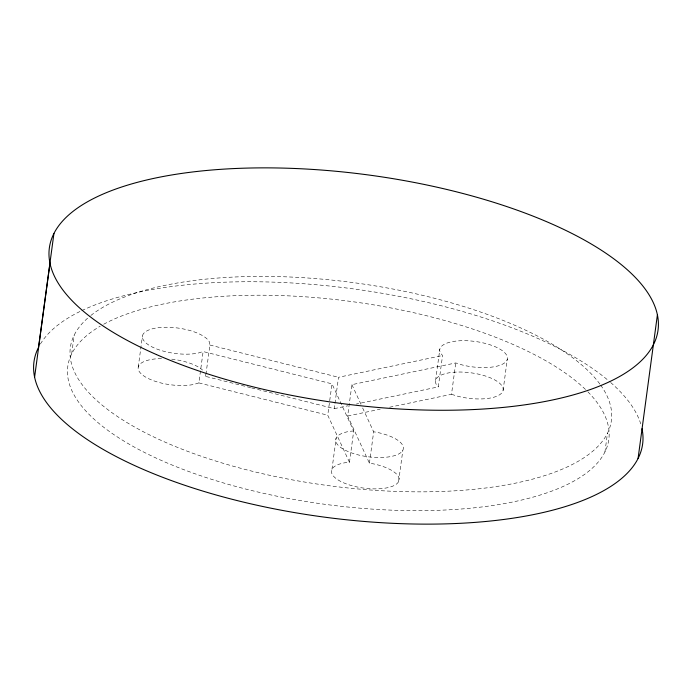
<?xml version="1.0" encoding="UTF-8"?>
<svg xmlns="http://www.w3.org/2000/svg" width="692" height="692" viewBox="0 0 692 692"><rect width="100%" height="100%" fill="white"/><g stroke="black" fill="none" stroke-linecap="round" stroke-linejoin="round"><path stroke-width="0.52" stroke-dasharray="3.46 2.59" d="M71.665 353.906L74.208 335.101M138.236 367.141L142.474 335.784M161.521 358.594A34.124 12.785 7.7 0 0 142.448 374.934A34.124 12.785 7.7 0 0 193.976 384.406L198.881 382.901L203.119 351.553L331.987 383.852L353.707 430.969L349.469 462.325L345.965 462.602A34.124 12.785 7.7 0 0 343.44 482.731A34.124 12.785 7.7 0 0 395.928 484.461A34.124 12.785 7.7 0 0 371.284 463.441L369.424 463.19L347.669 416.004L351.908 384.657L455.743 362.945L462.273 364.969A34.124 12.785 7.7 0 0 506.968 360.134A34.124 12.785 7.7 0 0 473.276 341.225A34.124 12.785 7.7 0 0 440.285 352.626L442.551 355.541L438.313 386.897L356.337 404.024M250.625 387.676L205.662 376.405L209.901 345.048L209.52 342.22A34.124 12.785 7.7 0 0 164.367 327.273A34.124 12.785 7.7 0 0 147.059 343.863A34.124 12.785 7.7 0 0 198.215 353.058L203.119 351.553M349.469 462.325L327.748 415.209L331.987 383.852M251.672 387.935L334.271 408.643L334.833 404.457M334.98 403.419L338.509 377.287L442.551 355.541M331.97 469.28L336.208 437.924M369.424 463.19L373.663 431.843L361.674 405.841M398.609 481.563L402.848 450.215M435.579 380.565L439.818 349.218M389.622 407.233L451.504 394.302L455.743 362.945M503.084 390.418L507.322 359.062M604.938 451.962L607.481 433.149M334.271 408.643L347.929 405.789M347.669 416.004L380.185 409.206M353.707 430.969L350.204 431.254A34.124 12.785 7.7 0 0 347.678 451.374A34.124 12.785 7.7 0 0 400.166 453.104A34.124 12.785 7.7 0 0 375.522 432.085L373.663 431.843M209.901 345.048L338.509 377.287M198.881 382.901L327.748 415.209M451.504 394.302L458.035 396.326A34.124 12.785 7.7 0 0 502.729 391.49A34.124 12.785 7.7 0 0 469.038 372.573A34.124 12.785 7.7 0 0 436.047 383.982L438.313 386.897M351.908 384.657L361.233 404.872M205.403 374.519L205.662 376.405M587.88 391.836A272.968 102.252 7.7 0 1 325.024 504.321A272.968 102.252 7.7 0 1 100.228 326.192M103.696 324.237A272.968 102.252 7.7 0 1 354.243 301.911A272.968 102.252 7.7 0 1 587.188 391.136M600.691 385.159A272.968 102.252 7.7 0 1 327.273 485.473A272.968 102.252 7.7 0 1 89.96 316.201M90.86 315.474A272.968 102.252 7.7 0 1 354.416 282.768A272.968 102.252 7.7 0 1 600.007 384.224M171.702 359.148A34.124 12.785 7.7 0 1 202.548 370.056M40.413 344.01A307.092 115.036 7.7 0 1 80.843 311.071M81.803 310.613A307.092 115.036 7.7 0 1 353.396 288.893A307.092 115.036 7.7 0 1 609.816 381.785M610.621 382.486A307.092 115.036 7.7 0 1 640.835 424.179"/><path stroke-width="1.04" d="M53.933 233.507L38.536 347.375A307.092 115.036 7.7 0 0 323.216 516.976A307.092 115.036 7.7 0 0 642.003 428.72M34.6 377.149L49.997 263.28M638.067 458.493L657.4 314.851M156.461 354.572A307.092 115.036 7.7 0 0 653.464 344.625A307.092 115.036 7.7 0 0 251.17 168A307.092 115.036 7.7 0 0 156.461 354.572"/></g></svg>
